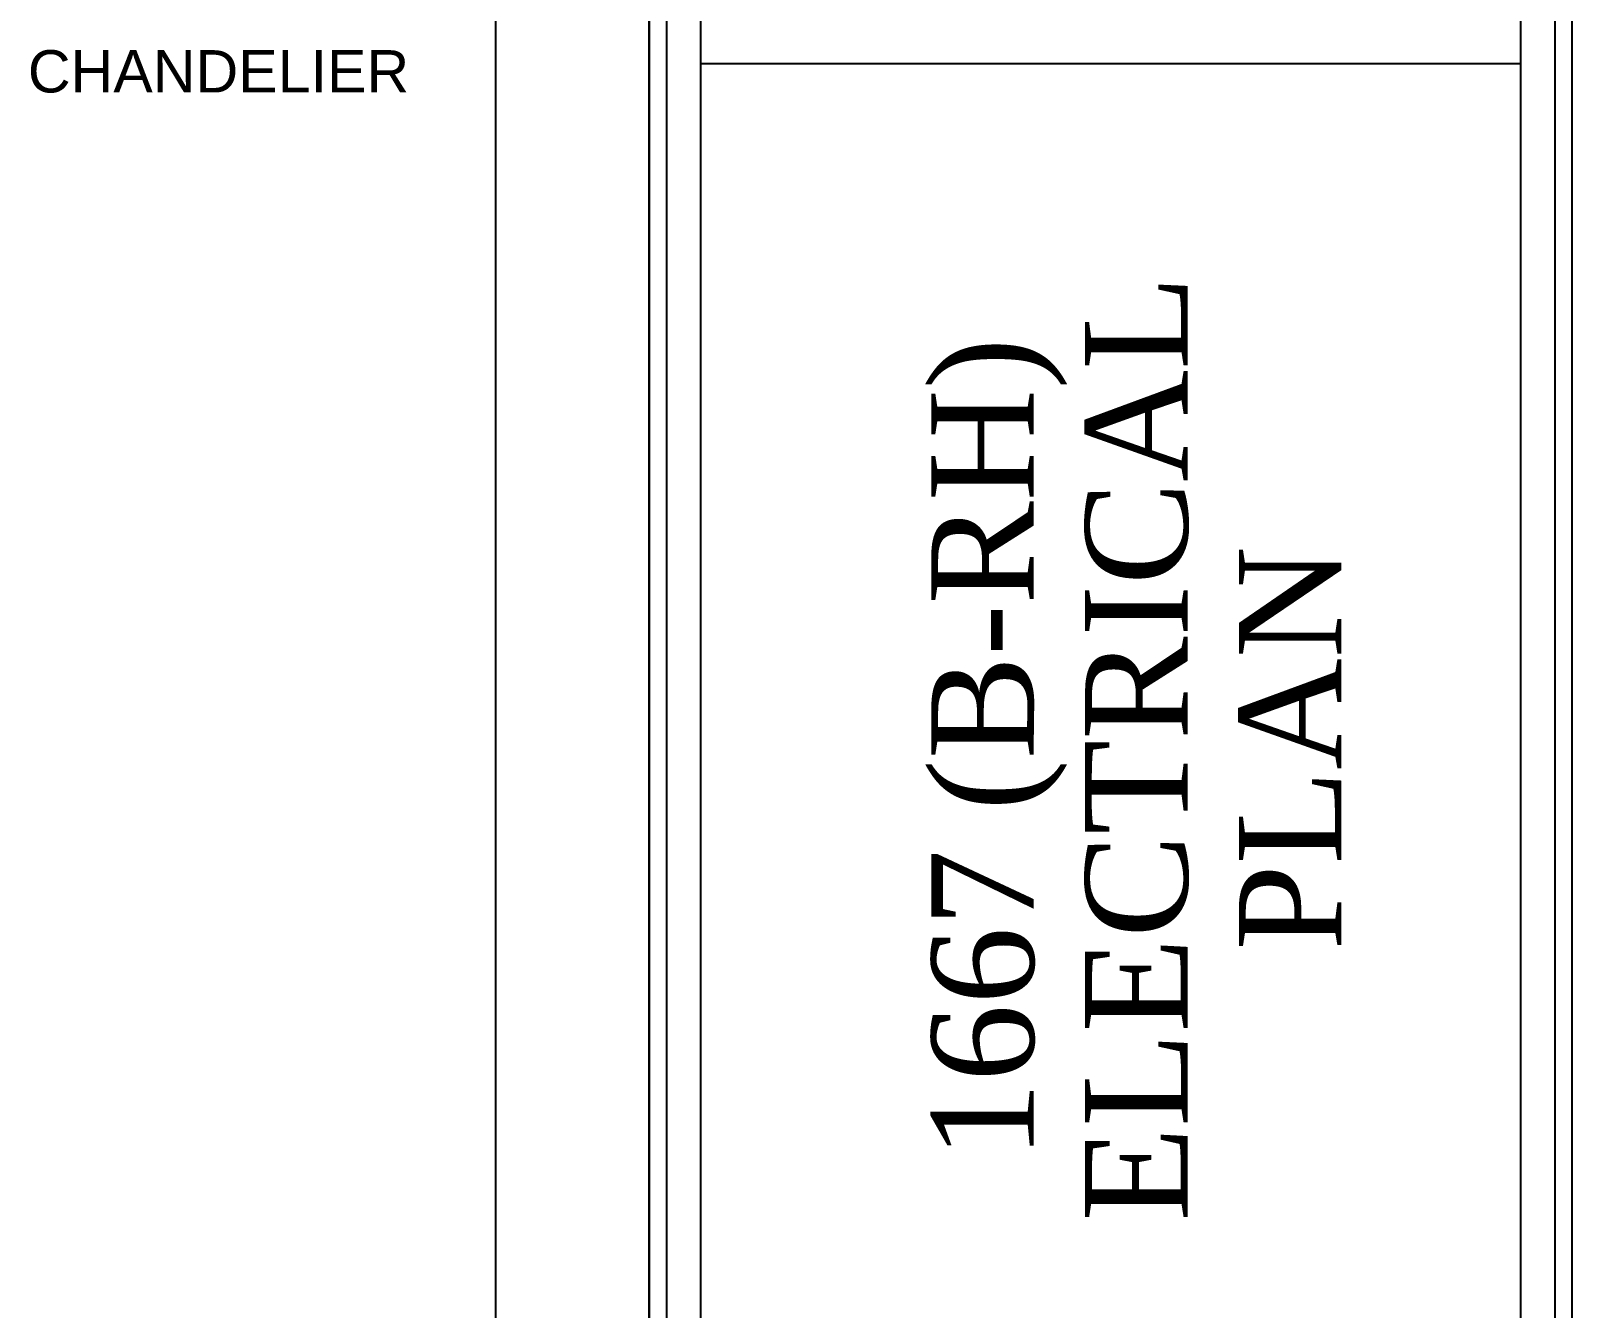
# Model space of a CAD drawing. Header units: inches. Extents: x 1062 to 6528, y -11616 to 5280.
# Drawn here: x 4697.6 to 4878, y -11241.1 to -11091.6 of the extents above; entities that cross this region are included whole.
import ezdxf
from ezdxf.enums import TextEntityAlignment as Align

# ---------------------------------------------------------------- set-up
doc = ezdxf.new("R2010")
doc.units = ezdxf.units.IN
doc.header["$LTSCALE"] = 24
doc.header["$MEASUREMENT"] = 0
doc.layers.add('ELEC', color=1, linetype='CONTINUOUS')
doc.layers.add('TB', color=5, linetype='CONTINUOUS')
doc.styles.add('ROMANT', font='times.ttf')
doc.styles.add('ssp_STD', font='arial.ttf')

# ---------------------------------------------------------------- blocks, each defined once
blk = doc.blocks.new('TB CAMDEN 11X17')
at = {"layer": 'TB', "color": 2}
blk.add_line((-126, 18), (-126, 1038), dxfattribs=at)
at = {"layer": 'TB', "color": 6}
blk.add_line((-120, 520.6), (-24, 520.6), dxfattribs=at)
at = {"layer": 'TB', "color": 2}
for points in [[(-126, 18), (-18, 18), (-18, 1038), (-126, 1038)], [(-124, 20), (-20, 20), (-20, 1036), (-124, 1036)]]:
    blk.add_lwpolyline(points, close=True, dxfattribs=at)
at = {"layer": 'TB', "color": 6}
blk.add_lwpolyline([(-120, 24), (-24, 24), (-24, 1032), (-120, 1032)], close=True, dxfattribs=at)
at = {"layer": 'TB', "color": 6, "style": 'ROMANT'}
for tag, p in [('S.NAME.1', (-87, 440.43)), ('S.NAME.2', (-69, 440.43)), ('S.NAME.3', (-51, 440.43))]:
    blk.add_attdef(tag, text='', height=12, rotation=90, dxfattribs=at).set_placement(p, align=Align.MIDDLE_CENTER)
for tag, p in [('SCALE', (-72, 113.5)), ('S.NUMBER', (-72, 37.5))]:
    blk.add_attdef(tag, text='', height=8, dxfattribs=at).set_placement(p, align=Align.MIDDLE_CENTER)
blk = doc.blocks.new('ELECT. LEGEND')
at = {"layer": 'ELEC', "color": 0}
blk.add_line((259.9, -277.64), (259.9, -829.11), dxfattribs=at)
at = {"layer": 'ELEC', "color": 0, "insert": (208.27, -353.42), "char_height": 4.677, "width": 45.4491, "attachment_point": 1, "style": 'ssp_STD'}
blk.add_mtext('CHANDELIER', dxfattribs=at)

msp = doc.modelspace()

# ---------------------------------------------------------------- block references
at = {"layer": 'ELEC', "xscale": 1.059830054668274, "yscale": 1.059830054668274, "zscale": 1.059830054668274}
msp.add_blockref('ELECT. LEGEND', (4476.54831, -10719.28495), dxfattribs=at)
at = {"layer": 'TB'}
ref = msp.add_blockref('TB CAMDEN 11X17', (4896, -11616), dxfattribs=at)
ref.add_attrib('S.NAME.1', '1667 (B-RH)', dxfattribs={"color": 6, "height": 12, "rotation": 90, "style": 'ROMANT'}).set_placement((4809, -11175.575), align=Align.MIDDLE_CENTER)
ref.add_attrib('S.NAME.2', 'ELECTRICAL', dxfattribs={"color": 6, "height": 12, "rotation": 90, "style": 'ROMANT'}).set_placement((4827, -11175.575), align=Align.MIDDLE_CENTER)
ref.add_attrib('S.NAME.3', 'PLAN', dxfattribs={"color": 6, "height": 12, "rotation": 90, "style": 'ROMANT'}).set_placement((4845, -11175.575), align=Align.MIDDLE_CENTER)

doc.saveas('drawing.dxf')
